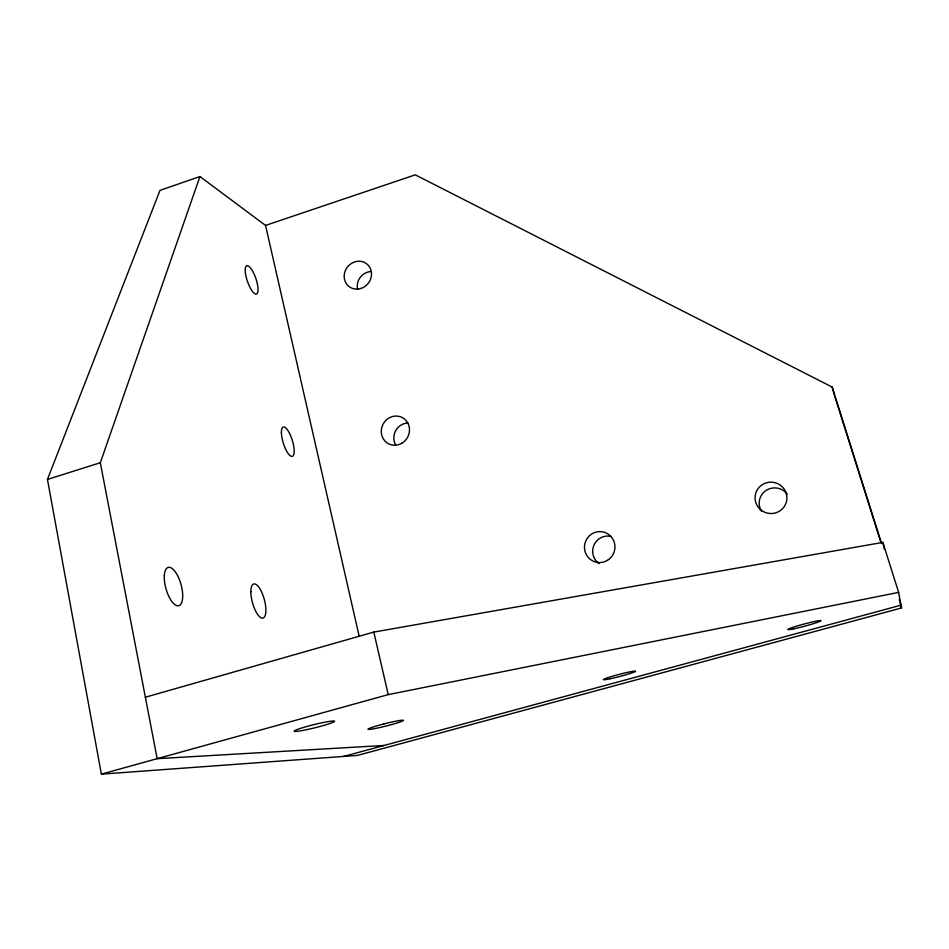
<?xml version="1.0" encoding="UTF-8"?>
<svg xmlns="http://www.w3.org/2000/svg" width="949" height="949" viewBox="0 0 949 949"><rect width="100%" height="100%" fill="white"/><g stroke="black" fill="none" stroke-linecap="round" stroke-linejoin="round"><path stroke-width="1.42" d="M384.06 745.463L157.166 758.678L100.321 462.732L199.942 176.538L265.542 225.423L359.054 635.747M145.363 697.218L373.811 632.081L882.855 542.389L898.632 592.378L901.55 607.953L357.536 755.404L101.365 774.147L47.45 479.411L160.001 190.369L199.942 176.538M265.542 225.423L415.282 174.853L832.202 387.073L881.538 543.397M47.45 479.411L100.321 462.732M101.365 774.147L388.224 694.621L898.632 592.378M343.657 756.424L901.028 605.165L899.261 599.554M834.859 396.563L880.648 541.725M900.221 603.73L901.55 607.953M832.202 387.073L834.408 395.152M373.811 632.081L388.224 694.621M882.855 542.389L884.397 549.281M357.607 289.362A14.057 12.966 -51.9 0 1 370.917 271.509M395.531 444.713A14.449 13.618 -61.1 0 1 407.868 422.981M599.056 563.635A15.125 14.864 -76.4 0 1 611.275 536.505M761.442 511.12A15.552 15.314 9 0 1 766.021 490.479A15.552 15.314 9 0 1 787.196 494.132M310.679 725.451L305.602 726.839A20.842 1.649 -13.8 0 0 295.115 731.454A20.842 1.649 -13.8 0 0 318.034 726.993L323.004 725.641A20.842 1.649 -13.8 0 0 333.633 720.991A20.842 1.649 -13.8 0 0 310.679 725.451M383.74 723.98L379.197 725.19A18.304 1.293 -14.1 0 0 368.497 729.425A18.304 1.293 -14.1 0 0 387.714 725.629L392.174 724.431A18.304 1.293 -14.1 0 0 402.969 720.184A18.304 1.293 -14.1 0 0 383.74 723.98M793.435 628.89A17.153 1.115 -15 0 0 820.683 620.978A17.153 1.115 -15 0 0 799.248 625.379A17.153 1.115 -15 0 0 793.435 628.89M610.16 678.749A16.631 1.079 -14.6 0 0 635.51 671.358A16.631 1.079 -14.6 0 0 612.781 676.139A16.631 1.079 -14.6 0 0 610.16 678.749M245.388 272.861A15.006 4.448 71 0 0 256.111 294.131A15.006 4.448 71 0 0 253.395 272.6A15.006 4.448 71 0 0 245.388 272.861M281.402 432.459A15.35 4.709 72.8 0 0 291.082 456.244A15.35 4.709 72.8 0 0 290.88 436.326A15.35 4.709 72.8 0 0 281.402 432.459M164.296 575.877A19.882 7.829 74.5 0 0 177.427 605.782A19.882 7.829 74.5 0 0 178.732 577.977A19.882 7.829 74.5 0 0 164.296 575.877M250.856 591.654A17.663 6.133 74.8 0 0 262.09 618.119A17.663 6.133 74.8 0 0 262.197 593.303A17.663 6.133 74.8 0 0 250.856 591.654M361.071 288.413A14.389 13.227 -51.9 0 0 367.726 264.735A14.389 13.227 -51.9 0 0 344.712 272.363A14.389 13.227 -51.9 0 0 361.071 288.413M402.234 443.005A14.793 13.903 -60.9 0 0 402.661 417.762A14.793 13.903 -60.9 0 0 381.273 431.143A14.793 13.903 -60.9 0 0 402.234 443.005M607.443 560.361A15.504 15.22 -74.7 0 0 607.23 533.552A15.504 15.22 -74.7 0 0 584.477 547.371A15.504 15.22 -74.7 0 0 607.443 560.361M760.03 509.198A15.943 15.694 6.8 0 0 786.484 501.558A15.943 15.694 6.8 0 0 766.448 482.792A15.943 15.694 6.8 0 0 760.03 509.198"/></g></svg>
